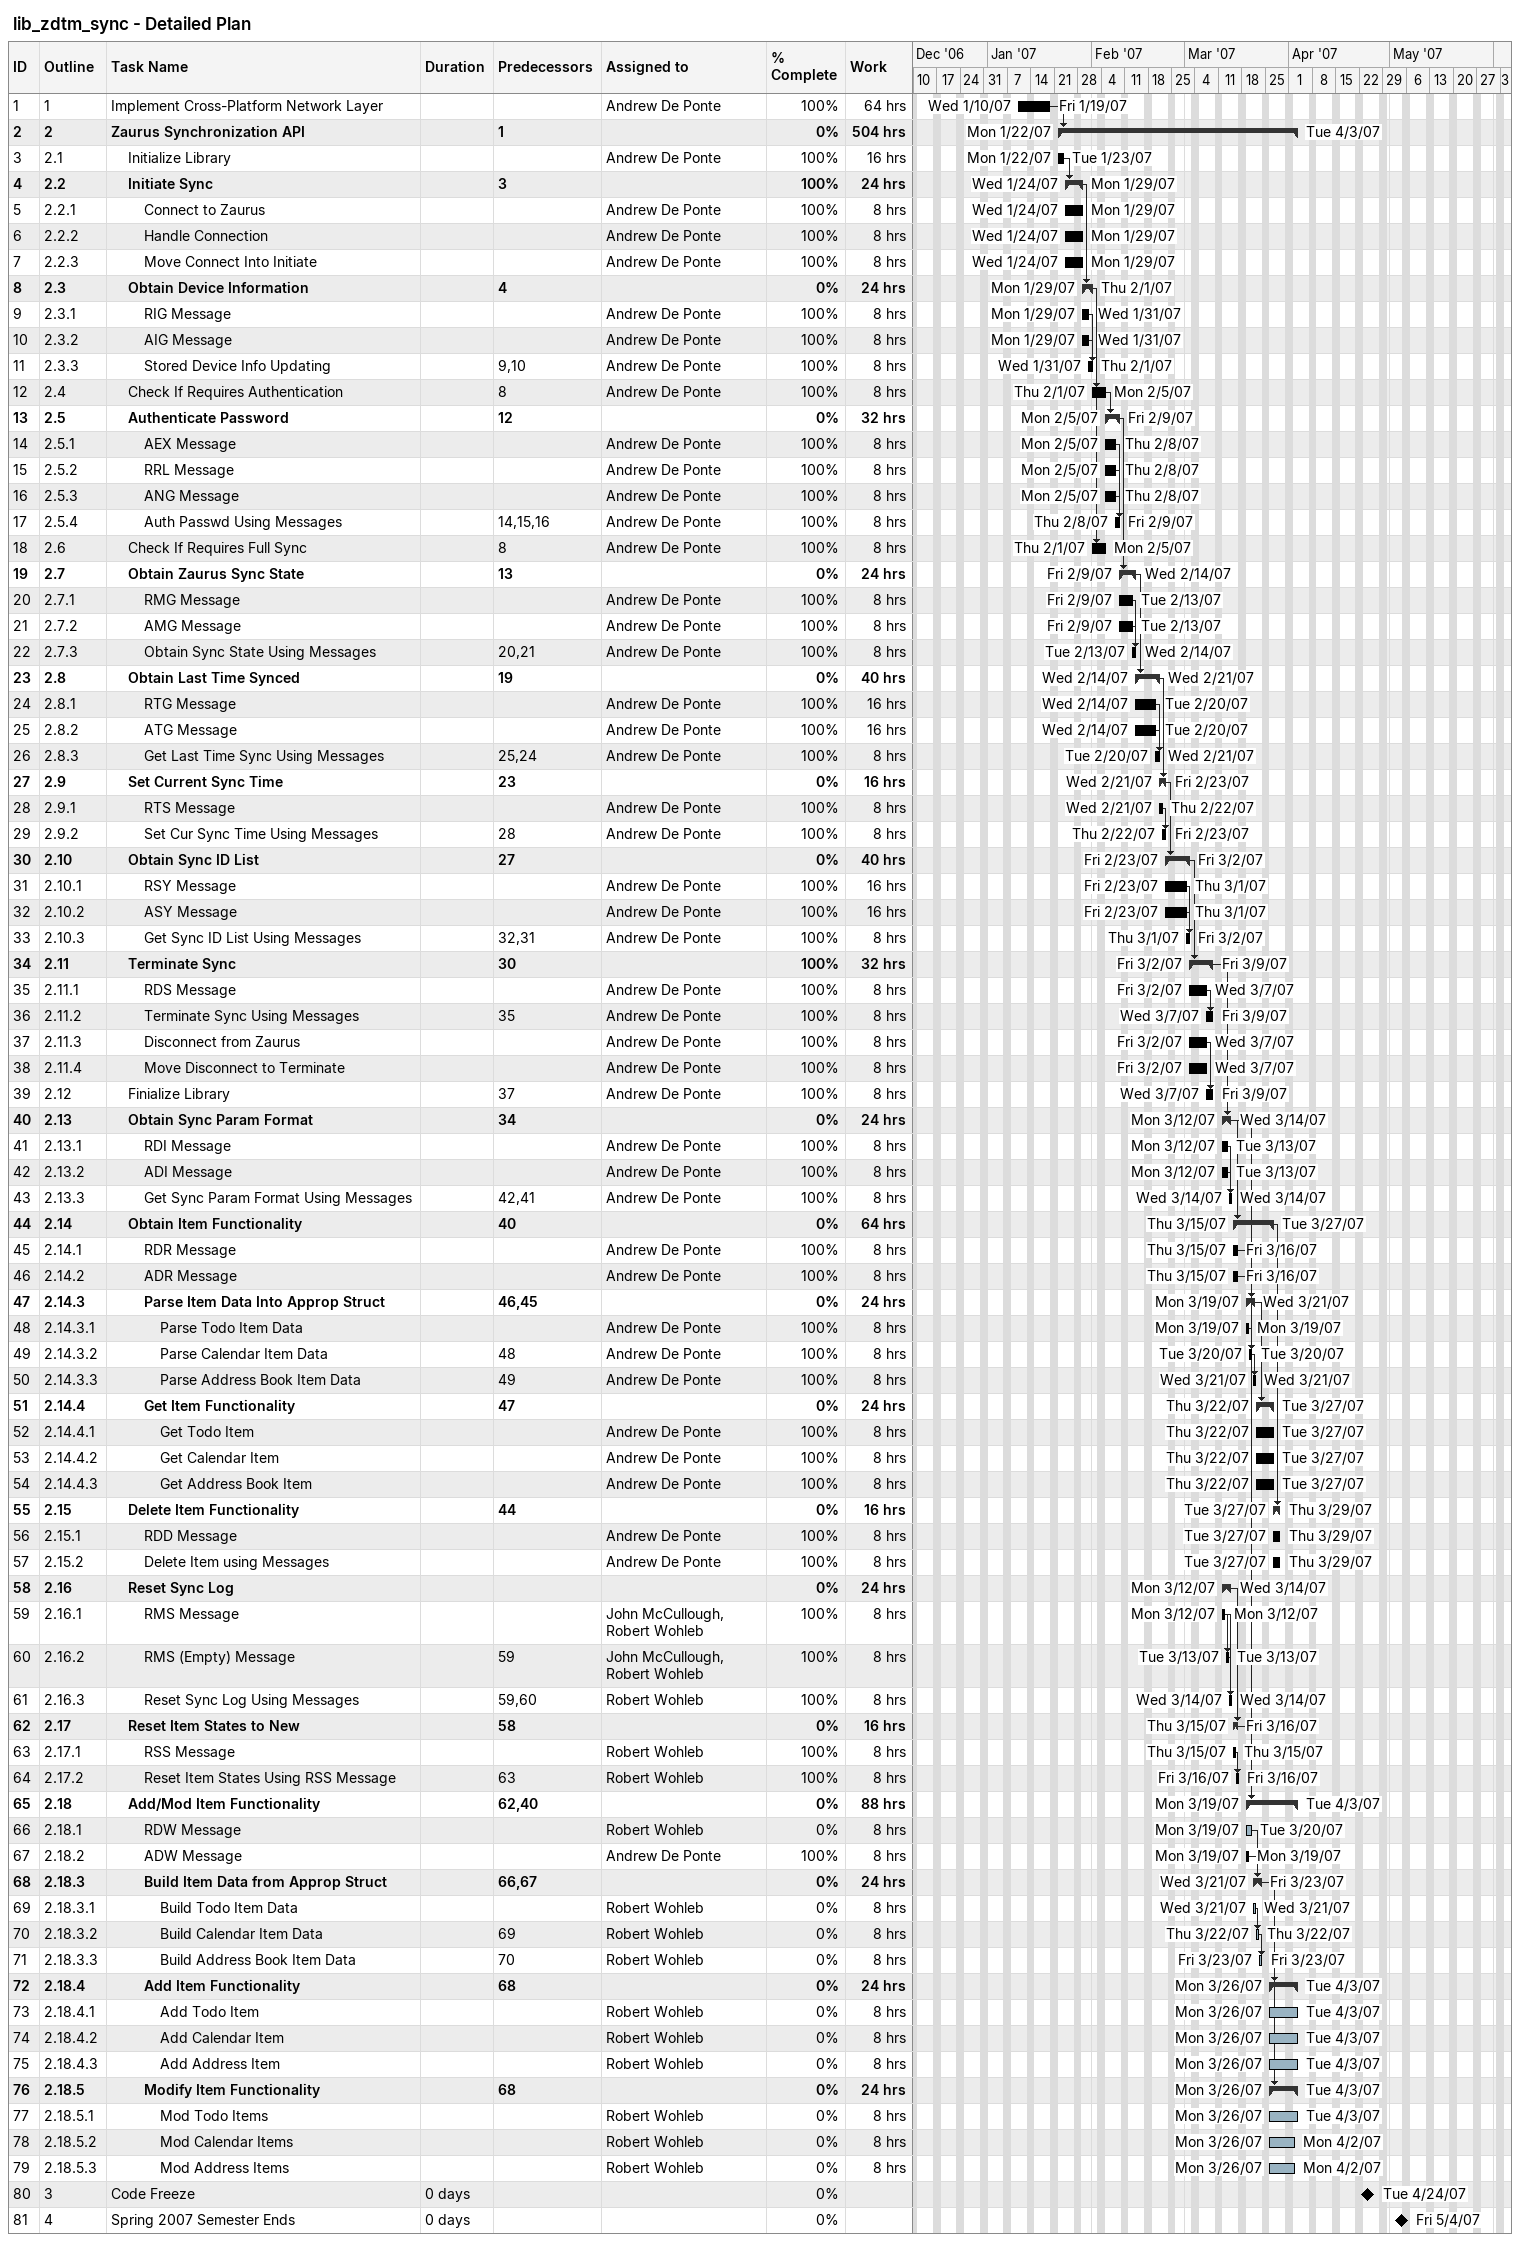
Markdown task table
lib_zdtm_sync - Detailed Plan

| ID | WBS | Task | Duration | Start | Finish | Predecessors | Resources | % complete | Work (h) |
|---|---|---|---|---|---|---|---|---|---|
| 1 | 1 | Implement Cross-Platform Network Layer |  | 2007-01-10 | 2007-01-19 |  | Andrew De Ponte | 100 | 64 |
| 2 | 2 | **Zaurus Synchronization API** |  | 2007-01-22 | 2007-04-03 | 1 |  | 0 | 504 |
| 3 | 2.1 | Initialize Library |  | 2007-01-22 | 2007-01-23 |  | Andrew De Ponte | 100 | 16 |
| 4 | 2.2 | **Initiate Sync** |  | 2007-01-24 | 2007-01-29 | 3 |  | 100 | 24 |
| 5 | 2.2.1 | Connect to Zaurus |  | 2007-01-24 | 2007-01-29 |  | Andrew De Ponte | 100 | 8 |
| 6 | 2.2.2 | Handle Connection |  | 2007-01-24 | 2007-01-29 |  | Andrew De Ponte | 100 | 8 |
| 7 | 2.2.3 | Move Connect Into Initiate |  | 2007-01-24 | 2007-01-29 |  | Andrew De Ponte | 100 | 8 |
| 8 | 2.3 | **Obtain Device Information** |  | 2007-01-29 | 2007-02-01 | 4 |  | 0 | 24 |
| 9 | 2.3.1 | RIG Message |  | 2007-01-29 | 2007-01-31 |  | Andrew De Ponte | 100 | 8 |
| 10 | 2.3.2 | AIG Message |  | 2007-01-29 | 2007-01-31 |  | Andrew De Ponte | 100 | 8 |
| 11 | 2.3.3 | Stored Device Info Updating |  | 2007-01-31 | 2007-02-01 | 9, 10 | Andrew De Ponte | 100 | 8 |
| 12 | 2.4 | Check If Requires Authentication |  | 2007-02-01 | 2007-02-05 | 8 | Andrew De Ponte | 100 | 8 |
| 13 | 2.5 | **Authenticate Password** |  | 2007-02-05 | 2007-02-09 | 12 |  | 0 | 32 |
| 14 | 2.5.1 | AEX Message |  | 2007-02-05 | 2007-02-08 |  | Andrew De Ponte | 100 | 8 |
| 15 | 2.5.2 | RRL Message |  | 2007-02-05 | 2007-02-08 |  | Andrew De Ponte | 100 | 8 |
| 16 | 2.5.3 | ANG Message |  | 2007-02-05 | 2007-02-08 |  | Andrew De Ponte | 100 | 8 |
| 17 | 2.5.4 | Auth Passwd Using Messages |  | 2007-02-08 | 2007-02-09 | 14, 15, 16 | Andrew De Ponte | 100 | 8 |
| 18 | 2.6 | Check If Requires Full Sync |  | 2007-02-01 | 2007-02-05 | 8 | Andrew De Ponte | 100 | 8 |
| 19 | 2.7 | **Obtain Zaurus Sync State** |  | 2007-02-09 | 2007-02-14 | 13 |  | 0 | 24 |
| 20 | 2.7.1 | RMG Message |  | 2007-02-09 | 2007-02-13 |  | Andrew De Ponte | 100 | 8 |
| 21 | 2.7.2 | AMG Message |  | 2007-02-09 | 2007-02-13 |  | Andrew De Ponte | 100 | 8 |
| 22 | 2.7.3 | Obtain Sync State Using Messages |  | 2007-02-13 | 2007-02-14 | 20, 21 | Andrew De Ponte | 100 | 8 |
| 23 | 2.8 | **Obtain Last Time Synced** |  | 2007-02-14 | 2007-02-21 | 19 |  | 0 | 40 |
| 24 | 2.8.1 | RTG Message |  | 2007-02-14 | 2007-02-20 |  | Andrew De Ponte | 100 | 16 |
| 25 | 2.8.2 | ATG Message |  | 2007-02-14 | 2007-02-20 |  | Andrew De Ponte | 100 | 16 |
| 26 | 2.8.3 | Get Last Time Sync Using Messages |  | 2007-02-20 | 2007-02-21 | 25, 24 | Andrew De Ponte | 100 | 8 |
| 27 | 2.9 | **Set Current Sync Time** |  | 2007-02-21 | 2007-02-23 | 23 |  | 0 | 16 |
| 28 | 2.9.1 | RTS Message |  | 2007-02-21 | 2007-02-22 |  | Andrew De Ponte | 100 | 8 |
| 29 | 2.9.2 | Set Cur Sync Time Using Messages |  | 2007-02-22 | 2007-02-23 | 28 | Andrew De Ponte | 100 | 8 |
| 30 | 2.10 | **Obtain Sync ID List** |  | 2007-02-23 | 2007-03-02 | 27 |  | 0 | 40 |
| 31 | 2.10.1 | RSY Message |  | 2007-02-23 | 2007-03-01 |  | Andrew De Ponte | 100 | 16 |
| 32 | 2.10.2 | ASY Message |  | 2007-02-23 | 2007-03-01 |  | Andrew De Ponte | 100 | 16 |
| 33 | 2.10.3 | Get Sync ID List Using Messages |  | 2007-03-01 | 2007-03-02 | 32, 31 | Andrew De Ponte | 100 | 8 |
| 34 | 2.11 | **Terminate Sync** |  | 2007-03-02 | 2007-03-09 | 30 |  | 100 | 32 |
| 35 | 2.11.1 | RDS Message |  | 2007-03-02 | 2007-03-07 |  | Andrew De Ponte | 100 | 8 |
| 36 | 2.11.2 | Terminate Sync Using Messages |  | 2007-03-07 | 2007-03-09 | 35 | Andrew De Ponte | 100 | 8 |
| 37 | 2.11.3 | Disconnect from Zaurus |  | 2007-03-02 | 2007-03-07 |  | Andrew De Ponte | 100 | 8 |
| 38 | 2.11.4 | Move Disconnect to Terminate |  | 2007-03-02 | 2007-03-07 |  | Andrew De Ponte | 100 | 8 |
| 39 | 2.12 | Finialize Library |  | 2007-03-07 | 2007-03-09 | 37 | Andrew De Ponte | 100 | 8 |
| 40 | 2.13 | **Obtain Sync Param Format** |  | 2007-03-12 | 2007-03-14 | 34 |  | 0 | 24 |
| 41 | 2.13.1 | RDI Message |  | 2007-03-12 | 2007-03-13 |  | Andrew De Ponte | 100 | 8 |
| 42 | 2.13.2 | ADI Message |  | 2007-03-12 | 2007-03-13 |  | Andrew De Ponte | 100 | 8 |
| 43 | 2.13.3 | Get Sync Param Format Using Messages |  | 2007-03-14 | 2007-03-14 | 42, 41 | Andrew De Ponte | 100 | 8 |
| 44 | 2.14 | **Obtain Item Functionality** |  | 2007-03-15 | 2007-03-27 | 40 |  | 0 | 64 |
| 45 | 2.14.1 | RDR Message |  | 2007-03-15 | 2007-03-16 |  | Andrew De Ponte | 100 | 8 |
| 46 | 2.14.2 | ADR Message |  | 2007-03-15 | 2007-03-16 |  | Andrew De Ponte | 100 | 8 |
| 47 | 2.14.3 | **Parse Item Data Into Approp Struct** |  | 2007-03-19 | 2007-03-21 | 46, 45 |  | 0 | 24 |
| 48 | 2.14.3.1 | Parse Todo Item Data |  | 2007-03-19 | 2007-03-19 |  | Andrew De Ponte | 100 | 8 |
| 49 | 2.14.3.2 | Parse Calendar Item Data |  | 2007-03-20 | 2007-03-20 | 48 | Andrew De Ponte | 100 | 8 |
| 50 | 2.14.3.3 | Parse Address Book Item Data |  | 2007-03-21 | 2007-03-21 | 49 | Andrew De Ponte | 100 | 8 |
| 51 | 2.14.4 | **Get Item Functionality** |  | 2007-03-22 | 2007-03-27 | 47 |  | 0 | 24 |
| 52 | 2.14.4.1 | Get Todo Item |  | 2007-03-22 | 2007-03-27 |  | Andrew De Ponte | 100 | 8 |
| 53 | 2.14.4.2 | Get Calendar Item |  | 2007-03-22 | 2007-03-27 |  | Andrew De Ponte | 100 | 8 |
| 54 | 2.14.4.3 | Get Address Book Item |  | 2007-03-22 | 2007-03-27 |  | Andrew De Ponte | 100 | 8 |
| 55 | 2.15 | **Delete Item Functionality** |  | 2007-03-27 | 2007-03-29 | 44 |  | 0 | 16 |
| 56 | 2.15.1 | RDD Message |  | 2007-03-27 | 2007-03-29 |  | Andrew De Ponte | 100 | 8 |
| 57 | 2.15.2 | Delete Item using Messages |  | 2007-03-27 | 2007-03-29 |  | Andrew De Ponte | 100 | 8 |
| 58 | 2.16 | **Reset Sync Log** |  | 2007-03-12 | 2007-03-14 |  |  | 0 | 24 |
| 59 | 2.16.1 | RMS Message |  | 2007-03-12 | 2007-03-12 |  | John McCullough, Robert Wohleb | 100 | 8 |
| 60 | 2.16.2 | RMS (Empty) Message |  | 2007-03-13 | 2007-03-13 | 59 | John McCullough, Robert Wohleb | 100 | 8 |
| 61 | 2.16.3 | Reset Sync Log Using Messages |  | 2007-03-14 | 2007-03-14 | 59, 60 | Robert Wohleb | 100 | 8 |
| 62 | 2.17 | **Reset Item States to New** |  | 2007-03-15 | 2007-03-16 | 58 |  | 0 | 16 |
| 63 | 2.17.1 | RSS Message |  | 2007-03-15 | 2007-03-15 |  | Robert Wohleb | 100 | 8 |
| 64 | 2.17.2 | Reset Item States Using RSS Message |  | 2007-03-16 | 2007-03-16 | 63 | Robert Wohleb | 100 | 8 |
| 65 | 2.18 | **Add/Mod Item Functionality** |  | 2007-03-19 | 2007-04-03 | 62, 40 |  | 0 | 88 |
| 66 | 2.18.1 | RDW Message |  | 2007-03-19 | 2007-03-20 |  | Robert Wohleb | 0 | 8 |
| 67 | 2.18.2 | ADW Message |  | 2007-03-19 | 2007-03-19 |  | Andrew De Ponte | 100 | 8 |
| 68 | 2.18.3 | **Build Item Data from Approp Struct** |  | 2007-03-21 | 2007-03-23 | 66, 67 |  | 0 | 24 |
| 69 | 2.18.3.1 | Build Todo Item Data |  | 2007-03-21 | 2007-03-21 |  | Robert Wohleb | 0 | 8 |
| 70 | 2.18.3.2 | Build Calendar Item Data |  | 2007-03-22 | 2007-03-22 | 69 | Robert Wohleb | 0 | 8 |
| 71 | 2.18.3.3 | Build Address Book Item Data |  | 2007-03-23 | 2007-03-23 | 70 | Robert Wohleb | 0 | 8 |
| 72 | 2.18.4 | **Add Item Functionality** |  | 2007-03-26 | 2007-04-03 | 68 |  | 0 | 24 |
| 73 | 2.18.4.1 | Add Todo Item |  | 2007-03-26 | 2007-04-03 |  | Robert Wohleb | 0 | 8 |
| 74 | 2.18.4.2 | Add Calendar Item |  | 2007-03-26 | 2007-04-03 |  | Robert Wohleb | 0 | 8 |
| 75 | 2.18.4.3 | Add Address Item |  | 2007-03-26 | 2007-04-03 |  | Robert Wohleb | 0 | 8 |
| 76 | 2.18.5 | **Modify Item Functionality** |  | 2007-03-26 | 2007-04-03 | 68 |  | 0 | 24 |
| 77 | 2.18.5.1 | Mod Todo Items |  | 2007-03-26 | 2007-04-03 |  | Robert Wohleb | 0 | 8 |
| 78 | 2.18.5.2 | Mod Calendar Items |  | 2007-03-26 | 2007-04-02 |  | Robert Wohleb | 0 | 8 |
| 79 | 2.18.5.3 | Mod Address Items |  | 2007-03-26 | 2007-04-02 |  | Robert Wohleb | 0 | 8 |
| 80 | 3 | Code Freeze | 0d | 2007-04-24 | 2007-04-24 |  |  | 0 |  |
| 81 | 4 | Spring 2007 Semester Ends | 0d | 2007-05-04 | 2007-05-04 |  |  | 0 |  |
